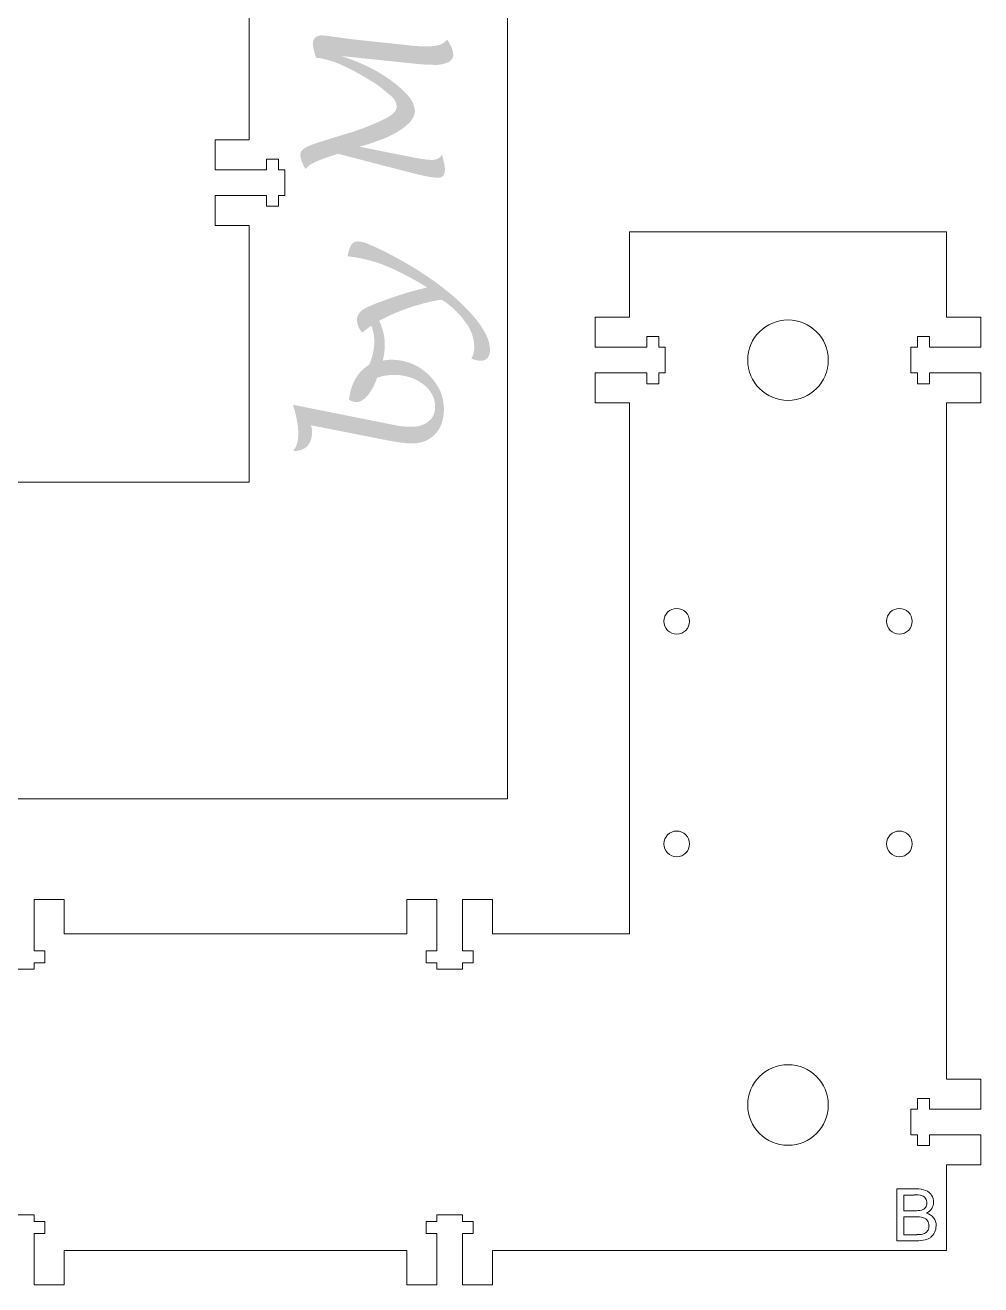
# Model space of a CAD drawing. Header units: millimetres. Extents: x 936 to 2708, y -212 to 661.
# Drawn here: x 1403.1 to 1514.7, y 248.8 to 395.9 of the extents above; entities that cross this region are included whole.
import ezdxf

# ---------------------------------------------------------------- set-up
doc = ezdxf.new("R2010")
doc.units = ezdxf.units.MM
doc.header["$MEASUREMENT"] = 0
doc.layers.add('Text Outline', color=5, linetype='Continuous')
doc.layers.add('Text Raster', color=1, linetype='Continuous')

msp = doc.modelspace()

# ---------------------------------------------------------------- hatches: boundary and pattern name
at = {"layer": 'Text Raster', "lineweight": 0}
for points in [[(1442.13, 381.71), (1442.15, 381.71), (1442.83, 381.9), (1443.51, 382.11), (1444.18, 382.35), (1444.85, 382.6), (1445.11, 382.7), (1445.38, 382.82), (1445.64, 382.94), (1445.9, 383.07), (1446.15, 383.2), (1446.4, 383.34), (1446.65, 383.49), (1447.02, 383.73), (1447.14, 383.81), (1447.27, 383.9), (1447.39, 383.99), (1447.51, 384.09), (1447.62, 384.18), (1447.74, 384.29), (1447.89, 384.43), (1447.93, 384.47), (1447.98, 384.51), (1448.02, 384.56), (1448.06, 384.6), (1448.1, 384.65), (1448.13, 384.7), (1448.17, 384.74), (1448.2, 384.79), (1448.24, 384.84), (1448.27, 384.89), (1448.3, 384.94), (1448.33, 384.99), (1448.36, 385.05), (1448.39, 385.1), (1448.42, 385.15), (1448.44, 385.2), (1448.46, 385.24), (1448.49, 385.29), (1448.51, 385.34), (1448.52, 385.38), (1448.54, 385.43), (1448.56, 385.48), (1448.57, 385.53), (1448.58, 385.58), (1448.59, 385.62), (1448.6, 385.67), (1448.61, 385.72), (1448.61, 385.76), (1448.62, 385.81), (1448.62, 385.86), (1448.62, 385.91), (1448.61, 386.01), (1448.59, 386.12), (1448.57, 386.22), (1448.55, 386.33), (1448.53, 386.38), (1448.52, 386.43), (1448.51, 386.48), (1448.49, 386.54), (1448.47, 386.59), (1448.45, 386.64), (1448.44, 386.69), (1448.42, 386.74), (1448.4, 386.79), (1448.37, 386.84), (1448.35, 386.89), (1448.33, 386.94), (1448.3, 386.99), (1448.28, 387.03), (1448.25, 387.08), (1448.23, 387.13), (1448.17, 387.22), (1448.11, 387.31), (1448.05, 387.4), (1447.99, 387.48), (1447.78, 387.72), (1447.56, 387.96), (1447.33, 388.19), (1447.1, 388.42), (1446.86, 388.63), (1446.62, 388.84), (1446.37, 389.05), (1446.12, 389.24), (1445.79, 389.48), (1445.45, 389.72), (1445.12, 389.94), (1444.77, 390.16), (1444.42, 390.38), (1444.07, 390.58), (1443.71, 390.78), (1443.35, 390.96), (1442.95, 391.16), (1442.54, 391.34), (1442.13, 391.52), (1441.72, 391.69), (1441.3, 391.86), (1440.88, 392.01), (1440.46, 392.16), (1440.03, 392.3), (1448.27, 391.44), (1448.93, 391.37), (1449.59, 391.32), (1450.13, 391.29), (1450.4, 391.28), (1450.68, 391.28), (1450.79, 391.27), (1450.91, 391.26), (1451.02, 391.26), (1451.14, 391.26), (1451.25, 391.27), (1451.37, 391.28), (1451.49, 391.29), (1451.6, 391.31), (1451.72, 391.33), (1451.83, 391.35), (1451.94, 391.38), (1452.06, 391.41), (1452.17, 391.45), (1452.27, 391.49), (1452.38, 391.53), (1452.49, 391.57), (1452.5, 391.58), (1452.52, 391.59), (1452.53, 391.59), (1452.55, 391.6), (1452.57, 391.61), (1452.58, 391.62), (1452.6, 391.63), (1452.61, 391.63), (1452.63, 391.64), (1452.64, 391.65), (1452.66, 391.66), (1452.67, 391.67), (1452.69, 391.68), (1452.7, 391.69), (1452.72, 391.7), (1452.73, 391.71), (1452.75, 391.73), (1452.76, 391.74), (1452.78, 391.75), (1452.79, 391.76), (1452.8, 391.77), (1452.82, 391.79), (1452.83, 391.8), (1452.84, 391.81), (1452.85, 391.83), (1452.87, 391.84), (1452.88, 391.86), (1452.89, 391.87), (1452.9, 391.89), (1452.91, 391.9), (1452.92, 391.92), (1452.93, 391.93), (1452.94, 391.95), (1452.95, 391.96), (1452.96, 391.98), (1452.97, 391.99), (1452.98, 392.01), (1452.99, 392.03), (1453, 392.04), (1453.01, 392.06), (1453.02, 392.08), (1453.02, 392.1), (1453.03, 392.11), (1453.04, 392.13), (1453.04, 392.15), (1453.05, 392.16), (1453.05, 392.18), (1453.06, 392.2), (1453.06, 392.22), (1453.07, 392.23), (1453.07, 392.25), (1453.08, 392.27), (1453.08, 392.29), (1453.08, 392.31), (1453.09, 392.32), (1453.09, 392.34), (1453.09, 392.36), (1453.09, 392.38), (1453.1, 392.39), (1453.1, 392.41), (1453.1, 392.43), (1453.1, 392.45), (1453.1, 392.46), (1453.1, 392.48), (1453.09, 392.53), (1453.09, 392.58), (1453.08, 392.63), (1453.08, 392.68), (1453.07, 392.73), (1453.06, 392.78), (1453.05, 392.83), (1453.04, 392.88), (1453.03, 392.93), (1453.01, 392.98), (1453, 393.03), (1452.98, 393.08), (1452.97, 393.13), (1452.95, 393.18), (1452.93, 393.23), (1452.91, 393.27), (1452.86, 393.4), (1452.8, 393.52), (1452.74, 393.64), (1452.67, 393.76), (1452.6, 393.88), (1452.53, 394), (1452.46, 394.12), (1452.39, 394.23), (1452.37, 394.2), (1452.35, 394.18), (1452.32, 394.15), (1452.3, 394.13), (1452.28, 394.1), (1452.26, 394.08), (1452.24, 394.05), (1452.21, 394.03), (1452.19, 394.01), (1452.17, 393.99), (1452.14, 393.96), (1452.12, 393.94), (1452.09, 393.92), (1452.06, 393.9), (1452.04, 393.88), (1452.01, 393.86), (1451.98, 393.84), (1451.96, 393.82), (1451.93, 393.8), (1451.9, 393.79), (1451.87, 393.77), (1451.84, 393.75), (1451.81, 393.74), (1451.78, 393.72), (1451.75, 393.71), (1451.72, 393.69), (1451.69, 393.68), (1451.66, 393.66), (1451.63, 393.65), (1451.6, 393.64), (1451.57, 393.63), (1451.54, 393.62), (1451.35, 393.57), (1451.15, 393.53), (1450.96, 393.49), (1450.76, 393.47), (1450.56, 393.44), (1450.36, 393.43), (1450.16, 393.42), (1449.96, 393.42), (1449.63, 393.42), (1448.6, 393.48), (1442.15, 394.17), (1441.11, 394.28), (1440.44, 394.37), (1439.77, 394.47), (1438.47, 394.64), (1438.3, 394.66), (1438.21, 394.67), (1438.13, 394.68), (1438.05, 394.69), (1437.96, 394.69), (1437.88, 394.7), (1437.79, 394.7), (1437.77, 394.7), (1437.74, 394.7), (1437.71, 394.7), (1437.69, 394.71), (1437.66, 394.71), (1437.63, 394.71), (1437.61, 394.7), (1437.58, 394.7), (1437.55, 394.7), (1437.53, 394.7), (1437.5, 394.69), (1437.47, 394.69), (1437.45, 394.68), (1437.42, 394.68), (1437.39, 394.67), (1437.37, 394.66), (1437.34, 394.65), (1437.31, 394.64), (1437.29, 394.63), (1437.26, 394.62), (1437.24, 394.61), (1437.21, 394.6), (1437.19, 394.59), (1437.16, 394.58), (1437.14, 394.56), (1437.12, 394.55), (1437.1, 394.53), (1437.07, 394.52), (1437.05, 394.5), (1437.03, 394.49), (1437.01, 394.47), (1436.99, 394.45), (1436.97, 394.44), (1436.96, 394.42), (1436.94, 394.4), (1436.93, 394.38), (1436.91, 394.36), (1436.9, 394.34), (1436.89, 394.32), (1436.87, 394.3), (1436.86, 394.28), (1436.85, 394.26), (1436.84, 394.24), (1436.82, 394.21), (1436.81, 394.19), (1436.8, 394.17), (1436.79, 394.15), (1436.78, 394.12), (1436.78, 394.1), (1436.77, 394.08), (1436.76, 394.05), (1436.75, 394.03), (1436.75, 394.01), (1436.74, 393.98), (1436.74, 393.96), (1436.73, 393.93), (1436.73, 393.91), (1436.72, 393.89), (1436.72, 393.86), (1436.72, 393.84), (1436.72, 393.81), (1436.72, 393.79), (1436.71, 393.77), (1436.71, 393.74), (1436.72, 393.66), (1436.73, 393.57), (1436.74, 393.49), (1436.75, 393.4), (1436.76, 393.32), (1436.77, 393.24), (1436.79, 393.15), (1436.81, 393.07), (1436.87, 392.83), (1436.93, 392.59), (1437, 392.35), (1437.08, 392.11), (1437.41, 392.06), (1437.75, 392), (1438.08, 391.93), (1438.41, 391.85), (1438.73, 391.76), (1439.05, 391.66), (1439.37, 391.54), (1439.69, 391.42), (1440.11, 391.24), (1440.52, 391.04), (1440.94, 390.84), (1441.34, 390.64), (1441.75, 390.42), (1442.15, 390.2), (1442.55, 389.97), (1443.65, 389.31), (1444, 389.09), (1444.34, 388.85), (1444.67, 388.6), (1444.99, 388.34), (1445.3, 388.08), (1445.61, 387.8), (1445.65, 387.77), (1445.7, 387.74), (1445.75, 387.71), (1445.79, 387.68), (1445.83, 387.64), (1445.88, 387.61), (1445.92, 387.57), (1445.96, 387.53), (1446, 387.49), (1446.04, 387.45), (1446.07, 387.41), (1446.11, 387.37), (1446.14, 387.32), (1446.18, 387.27), (1446.21, 387.23), (1446.24, 387.18), (1446.27, 387.13), (1446.3, 387.08), (1446.32, 387.03), (1446.35, 386.98), (1446.37, 386.92), (1446.39, 386.87), (1446.41, 386.82), (1446.43, 386.77), (1446.44, 386.71), (1446.46, 386.66), (1446.47, 386.6), (1446.48, 386.55), (1446.49, 386.5), (1446.49, 386.44), (1446.5, 386.39), (1446.5, 386.33), (1446.5, 386.31), (1446.49, 386.28), (1446.49, 386.26), (1446.48, 386.23), (1446.47, 386.21), (1446.46, 386.18), (1446.45, 386.16), (1446.45, 386.13), (1446.44, 386.11), (1446.43, 386.08), (1446.42, 386.06), (1446.41, 386.03), (1446.39, 386.01), (1446.38, 385.99), (1446.37, 385.96), (1446.36, 385.94), (1446.34, 385.92), (1446.33, 385.89), (1446.32, 385.87), (1446.3, 385.85), (1446.29, 385.83), (1446.27, 385.8), (1446.25, 385.78), (1446.24, 385.76), (1446.22, 385.74), (1446.2, 385.72), (1446.19, 385.7), (1446.17, 385.68), (1446.15, 385.66), (1446.13, 385.64), (1446.11, 385.63), (1446.1, 385.61), (1446.01, 385.54), (1445.93, 385.47), (1445.85, 385.41), (1445.76, 385.34), (1445.68, 385.28), (1445.59, 385.22), (1445.5, 385.17), (1445.4, 385.11), (1445, 384.91), (1444.59, 384.71), (1444.18, 384.52), (1443.76, 384.34), (1443.34, 384.17), (1442.92, 384), (1442.49, 383.84), (1441.36, 383.44), (1441.24, 383.4), (1441.12, 383.36), (1440.48, 383.18), (1437.63, 382.29), (1437.24, 382.18), (1437.05, 382.11), (1436.86, 382.04), (1436.67, 381.97), (1436.48, 381.9), (1436.29, 381.82), (1436.02, 381.7), (1435.97, 381.68), (1435.93, 381.65), (1435.89, 381.63), (1435.84, 381.61), (1435.8, 381.58), (1435.76, 381.55), (1435.72, 381.53), (1435.68, 381.5), (1435.64, 381.47), (1435.61, 381.44), (1435.57, 381.41), (1435.53, 381.37), (1435.5, 381.34), (1435.45, 381.29), (1435.44, 381.28), (1435.43, 381.27), (1435.42, 381.26), (1435.4, 381.24), (1435.39, 381.23), (1435.38, 381.21), (1435.37, 381.2), (1435.36, 381.18), (1435.35, 381.17), (1435.34, 381.15), (1435.34, 381.14), (1435.33, 381.12), (1435.32, 381.11), (1435.31, 381.09), (1435.3, 381.07), (1435.3, 381.06), (1435.29, 381.04), (1435.29, 381.02), (1435.28, 381.01), (1435.28, 380.99), (1435.27, 380.97), (1435.27, 380.95), (1435.26, 380.94), (1435.26, 380.92), (1435.26, 380.9), (1435.25, 380.88), (1435.25, 380.87), (1435.25, 380.85), (1435.25, 380.83), (1435.25, 380.81), (1435.25, 380.8), (1435.25, 380.75), (1435.25, 380.7), (1435.26, 380.65), (1435.26, 380.6), (1435.27, 380.55), (1435.28, 380.49), (1435.29, 380.44), (1435.29, 380.39), (1435.3, 380.34), (1435.32, 380.3), (1435.33, 380.25), (1435.34, 380.2), (1435.35, 380.15), (1435.37, 380.1), (1435.39, 380.05), (1435.4, 380), (1435.45, 379.89), (1435.5, 379.77), (1435.55, 379.66), (1435.61, 379.54), (1435.67, 379.43), (1435.73, 379.32), (1435.79, 379.21), (1435.86, 379.11), (1435.91, 379.16), (1435.95, 379.21), (1436, 379.26), (1436.05, 379.31), (1436.1, 379.36), (1436.15, 379.4), (1436.21, 379.45), (1436.26, 379.49), (1436.32, 379.53), (1436.37, 379.57), (1436.43, 379.61), (1436.49, 379.65), (1436.54, 379.69), (1436.6, 379.72), (1436.66, 379.76), (1436.72, 379.79), (1437.13, 379.98), (1437.54, 380.16), (1437.96, 380.32), (1438.38, 380.47), (1439.65, 380.88), (1448.13, 378.68), (1449.1, 378.43), (1449.59, 378.33), (1450.24, 378.2), (1450.4, 378.17), (1450.56, 378.15), (1450.71, 378.13), (1450.87, 378.11), (1451.03, 378.1), (1451.19, 378.09), (1451.35, 378.09), (1451.37, 378.09), (1451.39, 378.09), (1451.41, 378.09), (1451.43, 378.09), (1451.45, 378.09), (1451.47, 378.09), (1451.49, 378.09), (1451.51, 378.09), (1451.53, 378.1), (1451.55, 378.1), (1451.57, 378.11), (1451.59, 378.11), (1451.61, 378.12), (1451.63, 378.12), (1451.65, 378.13), (1451.67, 378.14), (1451.69, 378.15), (1451.71, 378.16), (1451.73, 378.17), (1451.74, 378.18), (1451.76, 378.19), (1451.78, 378.2), (1451.8, 378.21), (1451.81, 378.22), (1451.83, 378.23), (1451.84, 378.25), (1451.86, 378.26), (1451.87, 378.28), (1451.89, 378.29), (1451.9, 378.3), (1451.92, 378.32), (1451.93, 378.33), (1451.95, 378.38), (1451.97, 378.42), (1451.99, 378.47), (1452.01, 378.51), (1452.03, 378.56), (1452.05, 378.6), (1452.06, 378.65), (1452.07, 378.7), (1452.08, 378.75), (1452.09, 378.8), (1452.1, 378.84), (1452.11, 378.89), (1452.11, 378.94), (1452.12, 378.99), (1452.12, 379.04), (1452.12, 379.09), (1452.12, 379.18), (1452.11, 379.27), (1452.1, 379.36), (1452.09, 379.45), (1452.08, 379.54), (1452.06, 379.63), (1452.05, 379.72), (1452.03, 379.81), (1451.91, 380.3), (1451.78, 380.78), (1451.76, 380.76), (1451.75, 380.74), (1451.74, 380.72), (1451.73, 380.71), (1451.72, 380.69), (1451.71, 380.67), (1451.7, 380.66), (1451.68, 380.64), (1451.67, 380.62), (1451.66, 380.61), (1451.64, 380.59), (1451.63, 380.58), (1451.62, 380.56), (1451.6, 380.54), (1451.59, 380.53), (1451.57, 380.51), (1451.56, 380.5), (1451.54, 380.49), (1451.53, 380.47), (1451.51, 380.46), (1451.5, 380.45), (1451.48, 380.43), (1451.46, 380.42), (1451.45, 380.41), (1451.43, 380.4), (1451.41, 380.38), (1451.4, 380.37), (1451.38, 380.36), (1451.36, 380.35), (1451.34, 380.34), (1451.33, 380.33), (1451.31, 380.32), (1451.27, 380.3), (1451.23, 380.28), (1451.19, 380.27), (1451.15, 380.25), (1451.11, 380.24), (1451.07, 380.23), (1451.03, 380.21), (1450.99, 380.2), (1450.95, 380.2), (1450.91, 380.19), (1450.87, 380.18), (1450.82, 380.18), (1450.78, 380.17), (1450.74, 380.17), (1450.7, 380.17), (1450.66, 380.17), (1450.44, 380.17), (1450.23, 380.19), (1450.02, 380.2), (1449.81, 380.23), (1449.23, 380.31), (1448.66, 380.41)], [(1444.84, 356.7), (1444.86, 356.7), (1444.89, 356.81), (1444.91, 356.92), (1444.94, 357.03), (1444.96, 357.15), (1444.99, 357.26), (1445.01, 357.37), (1445.02, 357.48), (1445.04, 357.6), (1445.07, 357.83), (1445.08, 358.07), (1445.1, 358.31), (1445.1, 358.55), (1445.1, 358.81), (1445.09, 358.94), (1445.08, 359.07), (1445.07, 359.2), (1445.06, 359.33), (1445.04, 359.46), (1445.02, 359.59), (1445, 359.72), (1444.98, 359.85), (1444.95, 359.97), (1444.92, 360.1), (1444.89, 360.23), (1444.85, 360.35), (1444.81, 360.48), (1444.77, 360.6), (1444.7, 360.8), (1444.63, 360.99), (1444.54, 361.18), (1444.45, 361.37), (1444.94, 361.63), (1445.44, 361.88), (1445.95, 362.12), (1446.46, 362.34), (1447.11, 362.59), (1447.76, 362.83), (1448.42, 363.05), (1449.08, 363.25), (1449.73, 363.44), (1450.39, 363.59), (1451.05, 363.73), (1451.71, 363.84), (1451.73, 363.84), (1451.94, 363.71), (1452.15, 363.57), (1452.35, 363.43), (1452.55, 363.28), (1452.74, 363.13), (1452.93, 362.97), (1453.12, 362.8), (1453.3, 362.63), (1453.48, 362.46), (1453.65, 362.28), (1453.82, 362.1), (1453.98, 361.91), (1454.14, 361.72), (1454.29, 361.53), (1454.44, 361.33), (1454.69, 360.98), (1454.75, 360.9), (1454.8, 360.82), (1454.85, 360.74), (1454.9, 360.66), (1454.94, 360.57), (1454.99, 360.49), (1455.03, 360.4), (1455.08, 360.32), (1455.12, 360.23), (1455.16, 360.14), (1455.19, 360.06), (1455.23, 359.97), (1455.26, 359.88), (1455.29, 359.79), (1455.32, 359.69), (1455.35, 359.6), (1455.38, 359.51), (1455.4, 359.42), (1455.42, 359.32), (1455.44, 359.23), (1455.46, 359.14), (1455.48, 359.04), (1455.49, 358.95), (1455.51, 358.85), (1455.52, 358.76), (1455.52, 358.66), (1455.53, 358.57), (1455.54, 358.48), (1455.54, 358.38), (1455.54, 358.24), (1455.54, 358.19), (1455.54, 358.15), (1455.54, 358.1), (1455.53, 358.05), (1455.53, 358.01), (1455.53, 357.96), (1455.52, 357.91), (1455.51, 357.87), (1455.51, 357.82), (1455.5, 357.77), (1455.49, 357.73), (1455.48, 357.68), (1455.47, 357.64), (1455.46, 357.59), (1455.44, 357.51), (1455.43, 357.47), (1455.42, 357.43), (1455.4, 357.39), (1455.39, 357.36), (1455.38, 357.32), (1455.36, 357.28), (1455.35, 357.24), (1455.33, 357.21), (1455.31, 357.17), (1455.29, 357.14), (1455.28, 357.1), (1455.26, 357.07), (1455.24, 357.03), (1455.22, 357), (1455.19, 356.97), (1455.26, 356.94), (1455.33, 356.91), (1455.4, 356.89), (1455.48, 356.86), (1455.55, 356.84), (1455.62, 356.82), (1455.69, 356.8), (1455.76, 356.78), (1455.83, 356.77), (1455.89, 356.76), (1455.95, 356.75), (1456.02, 356.74), (1456.08, 356.73), (1456.14, 356.73), (1456.21, 356.72), (1456.27, 356.72), (1456.3, 356.72), (1456.33, 356.72), (1456.36, 356.72), (1456.39, 356.72), (1456.41, 356.72), (1456.44, 356.72), (1456.47, 356.72), (1456.5, 356.72), (1456.53, 356.73), (1456.56, 356.73), (1456.59, 356.74), (1456.62, 356.74), (1456.64, 356.75), (1456.67, 356.76), (1456.7, 356.77), (1456.73, 356.78), (1456.76, 356.79), (1456.78, 356.8), (1456.81, 356.81), (1456.84, 356.83), (1456.86, 356.84), (1456.89, 356.86), (1456.91, 356.87), (1456.94, 356.89), (1456.96, 356.9), (1456.98, 356.92), (1457, 356.94), (1457.03, 356.96), (1457.05, 356.98), (1457.07, 357), (1457.09, 357.02), (1457.11, 357.04), (1457.12, 357.06), (1457.14, 357.09), (1457.16, 357.12), (1457.17, 357.15), (1457.19, 357.18), (1457.2, 357.21), (1457.22, 357.23), (1457.23, 357.26), (1457.24, 357.29), (1457.26, 357.32), (1457.27, 357.35), (1457.28, 357.39), (1457.29, 357.42), (1457.3, 357.45), (1457.31, 357.48), (1457.32, 357.51), (1457.33, 357.54), (1457.34, 357.57), (1457.35, 357.6), (1457.35, 357.64), (1457.36, 357.67), (1457.37, 357.7), (1457.37, 357.73), (1457.38, 357.77), (1457.38, 357.8), (1457.38, 357.83), (1457.39, 357.86), (1457.39, 357.89), (1457.39, 357.93), (1457.39, 357.96), (1457.39, 357.99), (1457.39, 358.02), (1457.38, 358.13), (1457.38, 358.23), (1457.36, 358.34), (1457.35, 358.44), (1457.33, 358.54), (1457.31, 358.65), (1457.29, 358.75), (1457.27, 358.85), (1457.24, 358.95), (1457.21, 359.05), (1457.18, 359.16), (1457.14, 359.25), (1457.11, 359.35), (1457.07, 359.45), (1457.03, 359.55), (1456.99, 359.64), (1456.85, 359.9), (1456.71, 360.15), (1456.57, 360.39), (1456.42, 360.64), (1456.26, 360.88), (1456.09, 361.11), (1455.92, 361.34), (1455.74, 361.57), (1455.29, 362.1), (1454.81, 362.63), (1454.32, 363.13), (1453.81, 363.62), (1453.2, 364.16), (1452.58, 364.69), (1451.94, 365.2), (1451.29, 365.7), (1450.65, 366.15), (1450.01, 366.6), (1449.35, 367.04), (1448.69, 367.46), (1447.99, 367.88), (1447.29, 368.29), (1446.57, 368.69), (1445.24, 369.39), (1444.63, 369.69), (1444, 369.98), (1443.37, 370.25), (1443.29, 370.29), (1443.2, 370.33), (1443.12, 370.37), (1443.03, 370.41), (1442.94, 370.44), (1442.85, 370.47), (1442.76, 370.5), (1442.67, 370.53), (1442.58, 370.55), (1442.49, 370.57), (1442.39, 370.59), (1442.3, 370.61), (1442.21, 370.62), (1442.11, 370.63), (1442.02, 370.64), (1441.92, 370.64), (1441.9, 370.64), (1441.87, 370.64), (1441.84, 370.63), (1441.82, 370.63), (1441.79, 370.63), (1441.76, 370.62), (1441.73, 370.61), (1441.71, 370.61), (1441.68, 370.6), (1441.65, 370.59), (1441.62, 370.58), (1441.6, 370.57), (1441.57, 370.56), (1441.55, 370.54), (1441.52, 370.53), (1441.49, 370.52), (1441.47, 370.5), (1441.45, 370.48), (1441.42, 370.47), (1441.4, 370.45), (1441.38, 370.43), (1441.35, 370.42), (1441.33, 370.4), (1441.31, 370.38), (1441.29, 370.36), (1441.27, 370.34), (1441.25, 370.32), (1441.24, 370.29), (1441.22, 370.27), (1441.2, 370.25), (1441.19, 370.23), (1441.17, 370.2), (1441.13, 370.13), (1441.1, 370.05), (1441.06, 369.97), (1441.03, 369.9), (1441, 369.82), (1440.97, 369.74), (1440.94, 369.66), (1440.91, 369.58), (1440.89, 369.49), (1440.87, 369.41), (1440.85, 369.33), (1440.83, 369.25), (1440.81, 369.16), (1440.79, 369.08), (1440.78, 369), (1440.76, 368.91), (1441.31, 368.84), (1441.86, 368.76), (1442.41, 368.65), (1442.95, 368.53), (1443.48, 368.39), (1444.02, 368.23), (1444.54, 368.06), (1445.06, 367.86), (1445.71, 367.59), (1446.35, 367.3), (1446.98, 366.99), (1447.61, 366.67), (1448.23, 366.34), (1448.84, 366), (1449.45, 365.64), (1450.05, 365.27), (1448.81, 364.96), (1447.59, 364.62), (1446.23, 364.18), (1444.49, 363.56), (1444.12, 363.42), (1443.74, 363.26), (1443.25, 363.05), (1443.13, 363), (1443.01, 362.94), (1442.9, 362.88), (1442.78, 362.82), (1442.67, 362.75), (1442.56, 362.68), (1442.45, 362.6), (1442.42, 362.58), (1442.39, 362.55), (1442.36, 362.52), (1442.33, 362.5), (1442.3, 362.47), (1442.27, 362.44), (1442.24, 362.41), (1442.21, 362.38), (1442.18, 362.34), (1442.16, 362.31), (1442.13, 362.28), (1442.11, 362.25), (1442.08, 362.21), (1442.06, 362.18), (1442.04, 362.14), (1442.02, 362.1), (1442, 362.07), (1441.98, 362.03), (1441.97, 362), (1441.95, 361.96), (1441.94, 361.92), (1441.92, 361.88), (1441.91, 361.84), (1441.9, 361.8), (1441.89, 361.76), (1441.88, 361.72), (1441.88, 361.68), (1441.87, 361.64), (1441.87, 361.6), (1441.87, 361.56), (1441.86, 361.52), (1441.86, 361.48), (1441.86, 361.43), (1441.87, 361.39), (1441.87, 361.34), (1441.87, 361.29), (1441.88, 361.24), (1441.89, 361.19), (1441.89, 361.14), (1441.9, 361.09), (1441.91, 361.05), (1441.93, 361), (1441.94, 360.95), (1441.95, 360.9), (1441.97, 360.86), (1441.98, 360.81), (1442, 360.77), (1442.02, 360.72), (1442.04, 360.67), (1442.06, 360.62), (1442.09, 360.57), (1442.11, 360.52), (1442.14, 360.47), (1442.16, 360.43), (1442.19, 360.38), (1442.22, 360.33), (1442.25, 360.29), (1442.28, 360.24), (1442.31, 360.19), (1442.34, 360.15), (1442.37, 360.11), (1442.41, 360.06), (1442.44, 360.02), (1442.47, 359.98), (1442.73, 360.2), (1442.99, 360.41), (1443.26, 360.61), (1443.53, 360.8), (1443.56, 360.71), (1443.6, 360.62), (1443.63, 360.53), (1443.68, 360.35), (1443.71, 360.26), (1443.73, 360.17), (1443.75, 360.07), (1443.77, 359.98), (1443.79, 359.89), (1443.81, 359.8), (1443.82, 359.71), (1443.84, 359.61), (1443.85, 359.52), (1443.86, 359.43), (1443.86, 359.33), (1443.87, 359.24), (1443.88, 359.15), (1443.88, 359.05), (1443.88, 358.96), (1443.88, 358.78), (1443.87, 358.61), (1443.86, 358.43), (1443.84, 358.26), (1443.82, 358.08), (1443.79, 357.91), (1443.76, 357.74), (1443.73, 357.57), (1443.68, 357.39), (1443.64, 357.22), (1443.59, 357.05), (1443.53, 356.89), (1443.47, 356.72), (1443.41, 356.56), (1443.34, 356.39), (1443.27, 356.23), (1443.14, 356.15), (1443.02, 356.07), (1442.9, 355.98), (1442.78, 355.88), (1442.67, 355.79), (1442.56, 355.69), (1442.45, 355.58), (1442.34, 355.47), (1442.24, 355.36), (1442.14, 355.25), (1442.05, 355.13), (1441.95, 355.01), (1441.87, 354.89), (1441.78, 354.77), (1441.7, 354.64), (1441.63, 354.51), (1441.56, 354.38), (1441.49, 354.24), (1441.43, 354.09), (1441.37, 353.95), (1441.31, 353.81), (1441.26, 353.66), (1441.21, 353.51), (1441.16, 353.36), (1441.12, 353.21), (1441.08, 353.06), (1441.04, 352.91), (1441.01, 352.76), (1440.99, 352.6), (1440.96, 352.45), (1440.94, 352.3), (1440.93, 352.14), (1440.99, 352.11), (1441.05, 352.08), (1441.11, 352.05), (1441.17, 352.02), (1441.23, 352), (1441.3, 351.98), (1441.36, 351.96), (1441.47, 351.92), (1441.5, 351.92), (1441.52, 351.91), (1441.55, 351.91), (1441.57, 351.9), (1441.6, 351.9), (1441.62, 351.89), (1441.65, 351.89), (1441.67, 351.89), (1441.7, 351.88), (1441.72, 351.88), (1441.75, 351.88), (1441.77, 351.88), (1441.8, 351.88), (1441.82, 351.88), (1441.87, 351.88), (1441.91, 351.88), (1441.95, 351.89), (1441.99, 351.9), (1442.03, 351.9), (1442.07, 351.91), (1442.12, 351.92), (1442.16, 351.94), (1442.2, 351.95), (1442.24, 351.96), (1442.28, 351.98), (1442.32, 352), (1442.35, 352.02), (1442.39, 352.04), (1442.43, 352.06), (1442.46, 352.08), (1442.55, 352.15), (1442.64, 352.21), (1442.73, 352.28), (1442.81, 352.36), (1442.89, 352.43), (1442.97, 352.51), (1443.05, 352.59), (1443.13, 352.67), (1443.21, 352.78), (1443.29, 352.89), (1443.37, 353), (1443.45, 353.12), (1443.52, 353.23), (1443.59, 353.35), (1443.66, 353.47), (1443.73, 353.59), (1443.8, 353.72), (1443.86, 353.86), (1443.93, 354), (1443.99, 354.15), (1444.05, 354.29), (1444.1, 354.43), (1444.16, 354.58), (1444.2, 354.73), (1444.32, 354.77), (1444.44, 354.8), (1444.57, 354.84), (1444.69, 354.87), (1444.81, 354.9), (1444.93, 354.92), (1445.06, 354.95), (1445.18, 354.97), (1445.3, 354.99), (1445.42, 355.01), (1445.55, 355.02), (1445.67, 355.03), (1445.79, 355.04), (1445.91, 355.05), (1446.04, 355.05), (1446.28, 355.05), (1446.39, 355.05), (1446.51, 355.05), (1446.63, 355.04), (1446.74, 355.03), (1446.86, 355.02), (1446.98, 355.01), (1447.1, 354.99), (1447.21, 354.97), (1447.33, 354.95), (1447.44, 354.93), (1447.56, 354.9), (1447.67, 354.87), (1447.79, 354.84), (1447.9, 354.81), (1448.01, 354.78), (1448.11, 354.74), (1448.22, 354.71), (1448.32, 354.67), (1448.42, 354.63), (1448.53, 354.58), (1448.63, 354.54), (1448.73, 354.49), (1448.83, 354.44), (1448.92, 354.39), (1449.02, 354.34), (1449.12, 354.28), (1449.21, 354.22), (1449.31, 354.16), (1449.4, 354.1), (1449.49, 354.04), (1449.58, 353.97), (1449.66, 353.91), (1449.73, 353.85), (1449.81, 353.78), (1449.89, 353.72), (1449.96, 353.65), (1450.03, 353.57), (1450.1, 353.5), (1450.17, 353.43), (1450.23, 353.35), (1450.3, 353.27), (1450.36, 353.19), (1450.41, 353.11), (1450.47, 353.02), (1450.52, 352.94), (1450.58, 352.85), (1450.63, 352.76), (1450.67, 352.68), (1450.71, 352.59), (1450.74, 352.51), (1450.78, 352.42), (1450.81, 352.33), (1450.84, 352.24), (1450.87, 352.15), (1450.89, 352.06), (1450.91, 351.96), (1450.93, 351.87), (1450.95, 351.78), (1450.96, 351.68), (1450.97, 351.59), (1450.98, 351.5), (1450.98, 351.4), (1450.98, 351.25), (1450.98, 351.19), (1450.98, 351.13), (1450.97, 351.07), (1450.97, 351.01), (1450.96, 350.95), (1450.95, 350.89), (1450.94, 350.83), (1450.93, 350.78), (1450.91, 350.72), (1450.9, 350.66), (1450.88, 350.6), (1450.86, 350.55), (1450.84, 350.49), (1450.82, 350.44), (1450.8, 350.38), (1450.77, 350.33), (1450.75, 350.28), (1450.72, 350.23), (1450.69, 350.17), (1450.66, 350.12), (1450.62, 350.07), (1450.59, 350.03), (1450.55, 349.98), (1450.52, 349.93), (1450.48, 349.89), (1450.44, 349.84), (1450.4, 349.8), (1450.36, 349.76), (1450.32, 349.72), (1450.27, 349.68), (1450.23, 349.64), (1450.18, 349.6), (1450.13, 349.56), (1450.08, 349.52), (1450.03, 349.49), (1449.98, 349.45), (1449.92, 349.42), (1449.87, 349.38), (1449.81, 349.35), (1449.76, 349.32), (1449.7, 349.29), (1449.65, 349.27), (1449.59, 349.24), (1449.53, 349.22), (1449.47, 349.19), (1449.41, 349.17), (1449.35, 349.15), (1449.29, 349.13), (1449.22, 349.11), (1449.15, 349.1), (1449.08, 349.08), (1449.02, 349.06), (1448.95, 349.05), (1448.88, 349.04), (1448.81, 349.03), (1448.74, 349.02), (1448.67, 349.01), (1448.6, 349), (1448.53, 349), (1448.46, 348.99), (1448.39, 348.99), (1448.32, 348.99), (1448.25, 348.99), (1448.01, 348.99), (1447.76, 349), (1447.51, 349.02), (1447.27, 349.04), (1446.98, 349.07), (1446.69, 349.11), (1446.4, 349.16), (1434.37, 351.57), (1434.52, 351.11), (1434.65, 350.64), (1434.76, 350.17), (1434.85, 349.7), (1434.92, 349.34), (1434.94, 349.16), (1434.97, 348.98), (1434.98, 348.8), (1434.99, 348.62), (1435, 348.44), (1435.01, 348.1), (1435.01, 348.02), (1435, 347.94), (1435, 347.87), (1434.99, 347.79), (1434.99, 347.71), (1434.98, 347.63), (1434.97, 347.56), (1434.96, 347.48), (1434.94, 347.4), (1434.93, 347.33), (1434.91, 347.25), (1434.89, 347.17), (1434.87, 347.1), (1434.84, 346.97), (1434.82, 346.91), (1434.8, 346.85), (1434.78, 346.8), (1434.76, 346.74), (1434.74, 346.69), (1434.71, 346.63), (1434.68, 346.58), (1434.65, 346.53), (1434.62, 346.48), (1434.58, 346.43), (1434.55, 346.38), (1434.51, 346.33), (1434.48, 346.29), (1434.44, 346.24), (1434.39, 346.2), (1434.45, 346.19), (1434.5, 346.19), (1434.56, 346.18), (1434.62, 346.18), (1434.67, 346.18), (1434.73, 346.18), (1434.78, 346.18), (1434.84, 346.19), (1434.9, 346.19), (1434.95, 346.2), (1435.01, 346.21), (1435.07, 346.22), (1435.12, 346.23), (1435.18, 346.24), (1435.23, 346.26), (1435.29, 346.27), (1435.34, 346.29), (1435.4, 346.31), (1435.45, 346.33), (1435.5, 346.36), (1435.56, 346.38), (1435.61, 346.41), (1435.66, 346.43), (1435.71, 346.46), (1435.76, 346.49), (1435.8, 346.52), (1435.85, 346.55), (1435.89, 346.59), (1435.94, 346.62), (1435.98, 346.66), (1436.02, 346.69), (1436.06, 346.73), (1436.1, 346.77), (1436.13, 346.81), (1436.16, 346.86), (1436.19, 346.9), (1436.22, 346.94), (1436.25, 346.99), (1436.27, 347.03), (1436.3, 347.08), (1436.33, 347.13), (1436.35, 347.18), (1436.37, 347.22), (1436.4, 347.27), (1436.42, 347.32), (1436.44, 347.37), (1436.46, 347.42), (1436.48, 347.47), (1436.49, 347.53), (1436.51, 347.58), (1436.52, 347.63), (1436.54, 347.68), (1436.55, 347.73), (1436.56, 347.79), (1436.57, 347.84), (1436.58, 347.89), (1436.59, 347.95), (1436.6, 348), (1436.6, 348.05), (1436.61, 348.1), (1436.61, 348.16), (1436.61, 348.21), (1436.61, 348.26), (1436.61, 348.32), (1436.61, 348.42), (1436.61, 348.51), (1436.6, 348.61), (1436.59, 348.71), (1436.59, 348.77), (1436.58, 348.83), (1436.57, 348.89), (1436.55, 348.94), (1436.54, 349), (1436.53, 349.06), (1436.51, 349.11), (1436.49, 349.17), (1444.96, 347.5), (1445.93, 347.32), (1446.41, 347.24), (1447.08, 347.14), (1447.26, 347.12), (1447.44, 347.1), (1447.62, 347.08), (1447.8, 347.07), (1447.98, 347.06), (1448.16, 347.06), (1448.43, 347.05), (1448.52, 347.05), (1448.62, 347.06), (1448.71, 347.06), (1448.81, 347.07), (1448.9, 347.08), (1448.99, 347.1), (1449.09, 347.11), (1449.18, 347.13), (1449.27, 347.15), (1449.36, 347.18), (1449.46, 347.2), (1449.55, 347.23), (1449.64, 347.26), (1449.72, 347.29), (1449.81, 347.33), (1449.89, 347.37), (1449.98, 347.4), (1450.06, 347.45), (1450.14, 347.49), (1450.22, 347.53), (1450.29, 347.58), (1450.37, 347.63), (1450.45, 347.68), (1450.52, 347.73), (1450.6, 347.79), (1450.67, 347.85), (1450.74, 347.9), (1450.81, 347.96), (1450.87, 348.03), (1450.94, 348.09), (1451, 348.15), (1451.06, 348.22), (1451.12, 348.29), (1451.18, 348.36), (1451.24, 348.43), (1451.29, 348.51), (1451.34, 348.58), (1451.39, 348.66), (1451.44, 348.74), (1451.49, 348.82), (1451.53, 348.9), (1451.58, 348.98), (1451.62, 349.07), (1451.65, 349.15), (1451.69, 349.23), (1451.72, 349.32), (1451.75, 349.4), (1451.78, 349.5), (1451.81, 349.59), (1451.84, 349.69), (1451.86, 349.79), (1451.88, 349.88), (1451.9, 349.98), (1451.92, 350.08), (1451.94, 350.17), (1451.95, 350.27), (1451.96, 350.37), (1451.98, 350.47), (1451.98, 350.57), (1451.99, 350.67), (1452, 350.76), (1452, 350.86), (1452, 351.1), (1452, 351.25), (1451.99, 351.39), (1451.98, 351.53), (1451.96, 351.67), (1451.94, 351.82), (1451.92, 351.96), (1451.9, 352.1), (1451.87, 352.24), (1451.83, 352.38), (1451.8, 352.52), (1451.76, 352.65), (1451.71, 352.79), (1451.67, 352.93), (1451.62, 353.06), (1451.56, 353.19), (1451.5, 353.32), (1451.43, 353.45), (1451.36, 353.58), (1451.29, 353.71), (1451.21, 353.84), (1451.14, 353.97), (1451.05, 354.09), (1450.97, 354.21), (1450.88, 354.33), (1450.79, 354.45), (1450.7, 354.56), (1450.6, 354.67), (1450.5, 354.78), (1450.4, 354.89), (1450.29, 354.99), (1450.08, 355.2), (1449.97, 355.3), (1449.86, 355.4), (1449.74, 355.49), (1449.62, 355.58), (1449.5, 355.67), (1449.38, 355.76), (1449.25, 355.85), (1449.12, 355.93), (1448.99, 356), (1448.86, 356.08), (1448.73, 356.15), (1448.59, 356.22), (1448.46, 356.28), (1448.32, 356.34), (1448.18, 356.4), (1448.04, 356.45), (1447.9, 356.5), (1447.76, 356.54), (1447.62, 356.58), (1447.47, 356.62), (1447.33, 356.66), (1447.18, 356.69), (1447.04, 356.72), (1446.89, 356.74), (1446.74, 356.76), (1446.59, 356.78), (1446.45, 356.8), (1446.3, 356.81), (1446.15, 356.82), (1446, 356.82), (1445.85, 356.82), (1445.79, 356.82), (1445.73, 356.82), (1445.67, 356.82), (1445.54, 356.81), (1445.48, 356.81), (1445.41, 356.8), (1445.34, 356.8), (1445.1, 356.76), (1445.03, 356.75), (1444.97, 356.73), (1444.9, 356.72)]]:
    msp.add_hatch(color=7, dxfattribs=at).paths.add_polyline_path(points, flags=0)

# ---------------------------------------------------------------- linework, layer by layer
at = {"color": 1, "lineweight": 0}
for p, q in [((1459.42, 563.77), (1459.42, 305.52)), ((1429.29, 382.52), (1429.29, 422.52)), ((1425.29, 379.02), (1425.29, 382.52)), ((1425.29, 382.52), (1429.29, 382.52)), ((1432.69, 380.27), (1431.29, 380.27)), ((1431.29, 380.27), (1431.29, 379.02)), ((1432.69, 379.02), (1432.69, 380.27)), ((1431.29, 379.02), (1425.29, 379.02)), ((1433.44, 379.02), (1432.69, 379.02)), ((1433.44, 376.02), (1433.44, 379.02)), ((1425.29, 372.52), (1425.29, 376.02)), ((1425.29, 376.02), (1431.29, 376.02)), ((1431.29, 376.02), (1431.29, 374.77)), ((1432.69, 374.77), (1432.69, 376.02)), ((1432.69, 376.02), (1433.44, 376.02)), ((1431.29, 374.77), (1432.69, 374.77)), ((1429.29, 372.52), (1425.29, 372.52)), ((1429.29, 342.52), (1429.29, 372.52)), ((1473.68, 361.78), (1473.68, 371.78)), ((1473.68, 371.78), (1510.68, 371.78)), ((1510.68, 371.78), (1510.68, 361.78)), ((1510.68, 369.78), (1510.68, 364.91)), ((1469.68, 358.28), (1469.68, 361.78)), ((1469.68, 361.78), (1473.68, 361.78)), ((1510.68, 361.78), (1514.68, 361.78)), ((1514.68, 361.78), (1514.68, 358.28)), ((1477.08, 359.53), (1475.68, 359.53)), ((1475.68, 359.53), (1475.68, 358.28)), ((1477.08, 358.28), (1477.08, 359.53)), ((1508.68, 359.53), (1507.28, 359.53)), ((1507.28, 359.53), (1507.28, 358.28)), ((1508.68, 358.28), (1508.68, 359.53)), ((1475.68, 358.28), (1469.68, 358.28)), ((1477.83, 358.28), (1477.08, 358.28)), ((1477.83, 355.28), (1477.83, 358.28)), ((1507.28, 358.28), (1506.53, 358.28)), ((1506.53, 358.28), (1506.53, 355.28)), ((1514.68, 358.28), (1508.68, 358.28)), ((1469.68, 351.78), (1469.68, 355.28)), ((1469.68, 355.28), (1475.68, 355.28)), ((1475.68, 355.28), (1475.68, 354.03)), ((1477.08, 354.03), (1477.08, 355.28)), ((1477.08, 355.28), (1477.83, 355.28)), ((1506.53, 355.28), (1507.28, 355.28)), ((1507.28, 355.28), (1507.28, 354.03)), ((1508.68, 354.03), (1508.68, 355.28)), ((1508.68, 355.28), (1514.68, 355.28)), ((1514.68, 355.28), (1514.68, 351.78)), ((1475.68, 354.03), (1477.08, 354.03)), ((1507.28, 354.03), (1508.68, 354.03)), ((1473.68, 351.78), (1469.68, 351.78)), ((1473.68, 289.78), (1473.68, 351.78)), ((1514.68, 351.78), (1510.68, 351.78)), ((1510.68, 351.78), (1510.68, 272.78)), ((1370.91, 342.52), (1429.29, 342.52)), ((1459.42, 305.52), (1370.91, 305.52)), ((1404.18, 287.78), (1404.18, 293.78)), ((1404.18, 293.78), (1407.68, 293.78)), ((1407.68, 293.78), (1407.68, 289.78)), ((1447.68, 289.78), (1447.68, 293.78)), ((1447.68, 293.78), (1451.18, 293.78)), ((1451.18, 293.78), (1451.18, 287.78)), ((1454.18, 287.78), (1454.18, 293.78)), ((1454.18, 293.78), (1457.68, 293.78)), ((1457.68, 293.78), (1457.68, 289.78)), ((1407.68, 289.78), (1447.68, 289.78)), ((1457.68, 289.78), (1473.68, 289.78)), ((1405.43, 287.78), (1404.18, 287.78)), ((1405.43, 286.38), (1405.43, 287.78)), ((1451.18, 287.78), (1449.93, 287.78)), ((1449.93, 287.78), (1449.93, 286.38)), ((1455.43, 287.78), (1454.18, 287.78)), ((1455.43, 286.38), (1455.43, 287.78)), ((1401.18, 285.63), (1404.18, 285.63)), ((1404.18, 285.63), (1404.18, 286.38)), ((1404.18, 286.38), (1405.43, 286.38)), ((1449.93, 286.38), (1451.18, 286.38)), ((1451.18, 286.38), (1451.18, 285.63)), ((1451.18, 285.63), (1454.18, 285.63)), ((1454.18, 285.63), (1454.18, 286.38)), ((1454.18, 286.38), (1455.43, 286.38)), ((1510.68, 272.78), (1514.68, 272.78)), ((1514.68, 272.78), (1514.68, 269.28)), ((1507.28, 269.28), (1506.53, 269.28)), ((1506.53, 269.28), (1506.53, 266.28)), ((1508.68, 270.53), (1507.28, 270.53)), ((1507.28, 270.53), (1507.28, 269.28)), ((1508.68, 269.28), (1508.68, 270.53)), ((1514.68, 269.28), (1508.68, 269.28)), ((1506.53, 266.28), (1507.28, 266.28)), ((1507.28, 266.28), (1507.28, 265.03)), ((1507.28, 265.03), (1508.68, 265.03)), ((1508.68, 265.03), (1508.68, 266.28)), ((1508.68, 266.28), (1514.68, 266.28)), ((1514.68, 266.28), (1514.68, 262.78)), ((1514.68, 262.78), (1510.68, 262.78)), ((1510.68, 262.78), (1510.68, 252.78)), ((1510.68, 254.78), (1510.68, 259.64)), ((1404.18, 256.93), (1401.18, 256.93)), ((1404.18, 256.18), (1404.18, 256.93)), ((1405.43, 256.18), (1404.18, 256.18)), ((1405.43, 254.78), (1405.43, 256.18)), ((1451.18, 256.18), (1449.93, 256.18)), ((1449.93, 256.18), (1449.93, 254.78)), ((1454.18, 256.93), (1451.18, 256.93)), ((1451.18, 256.93), (1451.18, 256.18)), ((1454.18, 256.18), (1454.18, 256.93)), ((1455.43, 256.18), (1454.18, 256.18)), ((1455.43, 254.78), (1455.43, 256.18)), ((1404.18, 248.78), (1404.18, 254.78)), ((1404.18, 254.78), (1405.43, 254.78)), ((1449.93, 254.78), (1451.18, 254.78)), ((1451.18, 254.78), (1451.18, 248.78)), ((1454.18, 248.78), (1454.18, 254.78)), ((1454.18, 254.78), (1455.43, 254.78)), ((1447.68, 252.78), (1407.68, 252.78)), ((1407.68, 252.78), (1407.68, 248.78)), ((1447.68, 248.78), (1447.68, 252.78)), ((1473.68, 252.78), (1457.68, 252.78)), ((1457.68, 252.78), (1457.68, 248.78)), ((1510.68, 252.78), (1473.68, 252.78)), ((1407.68, 248.78), (1404.18, 248.78)), ((1451.18, 248.78), (1447.68, 248.78)), ((1457.68, 248.78), (1454.18, 248.78))]:
    msp.add_line(p, q, dxfattribs=at)
for centre, radius in [((1492.18, 356.78), 4.7), ((1479.18, 326.28), 1.5), ((1505.18, 326.28), 1.5), ((1479.18, 300.28), 1.5), ((1505.18, 300.28), 1.5), ((1492.18, 269.78), 4.7)]:
    msp.add_circle(centre, radius, dxfattribs=at)
at = {"layer": 'Text Outline', "lineweight": 0}
for p, q in [((1507.16, 259.98), (1504.89, 259.98)), ((1504.89, 259.98), (1504.89, 253.92)), ((1505.69, 259.26), (1505.69, 257.43)), ((1506.9, 259.26), (1505.69, 259.26)), ((1505.69, 257.43), (1507, 257.43)), ((1505.69, 256.72), (1505.69, 254.63)), ((1507.09, 256.72), (1505.69, 256.72)), ((1505.69, 254.63), (1507.2, 254.63)), ((1504.89, 253.92), (1507.2, 253.92))]:
    msp.add_line(p, q, dxfattribs=at)
for centre, radius, start, end in [((1507.13, 256.69), 2.59, 74.4403, 95.0717), ((1507.18, 256.58), 3.4, 71.0898, 90.202), ((1507.61, 258.47), 0.74, 32.1775, 73.2899), ((1507.7, 258.46), 1.46, 31.8746, 66.5589), ((1507.61, 258.4), 1.56, 1.1088, 32.0731), ((1507.01, 261.5), 4.07, 269.8509, 280.6794), ((1507.51, 258.41), 0.94, 286.2581, 320.31), ((1507.57, 258.29), 0.819, 323.9866, 3.3244), ((1507.34, 258.34), 1.04, 359.8467, 30.5005), ((1507.76, 258.44), 1.42, 293.7168, 328.4135), ((1507.81, 258.43), 1.36, 327.6116, 0.0911), ((1507.27, 254.28), 2.44, 73.0333, 94.0788), ((1507.72, 255.75), 0.907, 34.7192, 73.1622), ((1507.85, 255.49), 1.72, 39.9806, 74.0162), ((1507.56, 255.68), 1.07, 359.7636, 33.0344), ((1508.02, 255.72), 1.45, 358.3875, 37.3628), ((1507.21, 259.74), 5.1, 269.8951, 276.0366), ((1507.48, 256.15), 1.51, 280.4019, 299.1675), ((1507.77, 255.54), 0.837, 301.8816, 333.3779), ((1507.61, 255.65), 1.03, 331.9997, 1.5698), ((1507.77, 255.63), 1.69, 309.5174, 334.0382), ((1507.65, 255.67), 1.81, 334.2111, 0.0905), ((1507.33, 257.42), 3.5, 267.8539, 284.0072), ((1507.83, 255.67), 1.69, 281.8261, 306.7332)]:
    msp.add_arc(centre, radius, start, end, dxfattribs=at)

doc.saveas('drawing.dxf')
